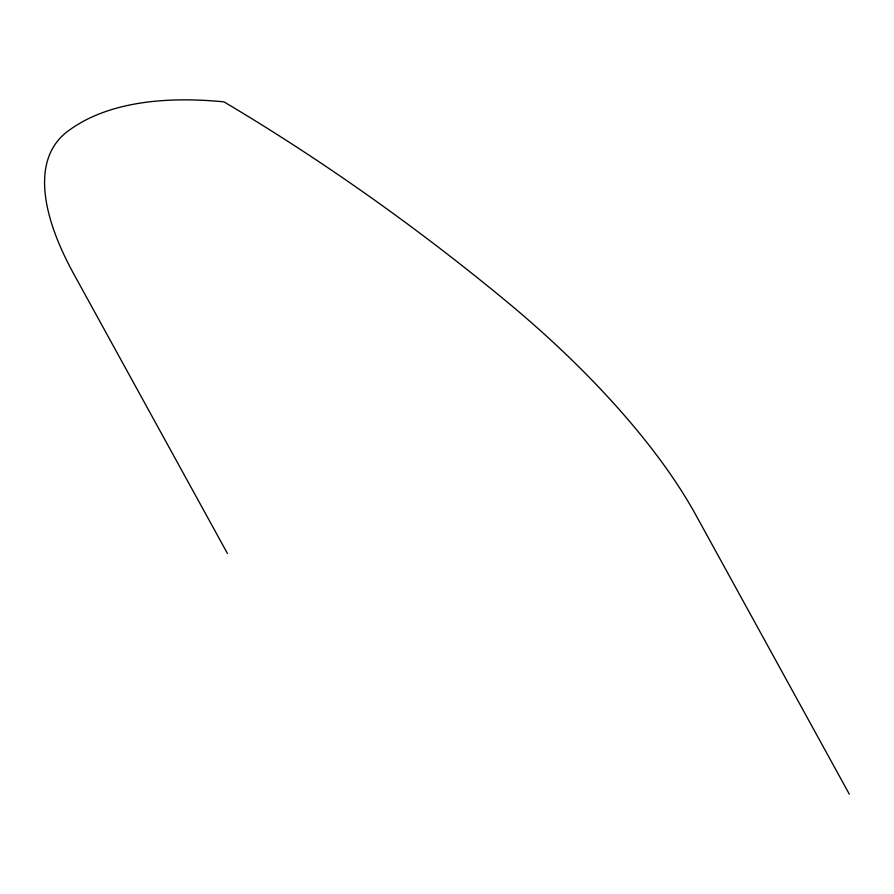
<?xml version="1.0" encoding="UTF-8"?>
<svg xmlns="http://www.w3.org/2000/svg" width="894" height="894" viewBox="0 0 894 894"><rect width="100%" height="100%" fill="white"/><g stroke="black" fill="none" stroke-linecap="round" stroke-linejoin="round"><path stroke-width="1.34" d="M849.3 794.14L695.811 514.955A414.078 148.739 37.6 0 0 506.943 301.803A828.146 297.467 37.6 0 0 223.936 101.849A828.146 297.467 37.6 0 0 67.24 131.675A414.078 148.739 37.6 0 0 73.978 274.346L227.389 553.397"/></g></svg>
